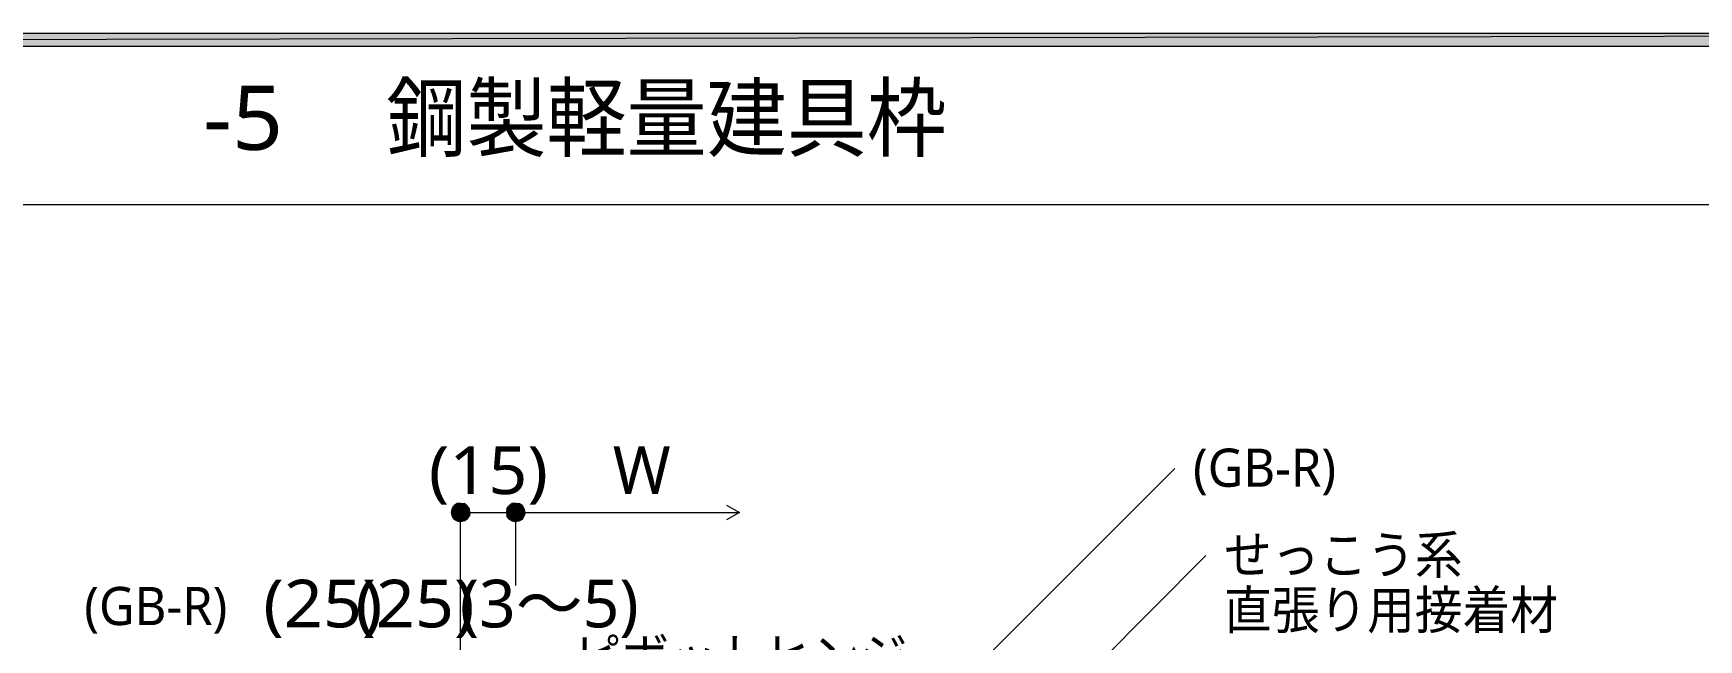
# Model space of a CAD drawing. Header units: millimetres. Extents: x 0 to 420, y 0 to 297.
# Drawn here: x 210.9 to 301.7, y 133.3 to 166.3 of the extents above; entities that cross this region are included whole.
import ezdxf
from ezdxf.enums import TextEntityAlignment as Align

# ---------------------------------------------------------------- set-up
doc = ezdxf.new("R2010")
doc.units = ezdxf.units.MM
doc.styles.add('kst32b', font='NotoSansJP-Variable.ttf')

msp = doc.modelspace()

# ---------------------------------------------------------------- hatches: boundary and pattern name
h = msp.add_hatch(color=7)
h.paths.add_polyline_path([(394.166, 165.629), (394.166, 166.328), (26.183, 165.629), (394.166, 165.629)])
h.paths.add_polyline_path([(394.166, 166.328), (26.183, 165.629), (26.183, 166.328), (394.166, 166.328)])
h = msp.add_hatch(color=7)
h.paths.add_polyline_path([(234.019, 140.716), (233.849, 140.589), (234.209, 140.229), (234.019, 140.716)])
h.paths.add_polyline_path([(233.849, 140.589), (234.209, 140.229), (233.744, 140.42), (233.849, 140.589)])
h.paths.add_polyline_path([(234.209, 140.229), (233.744, 140.42), (233.701, 140.229), (234.209, 140.229)])
h = msp.add_hatch(color=7)
h.paths.add_polyline_path([(234.569, 140.589), (234.4, 140.716), (234.209, 140.229), (234.569, 140.589)])
h.paths.add_polyline_path([(234.4, 140.716), (234.209, 140.229), (234.209, 140.737), (234.4, 140.716)])
h.paths.add_polyline_path([(234.209, 140.229), (234.209, 140.737), (234.019, 140.716), (234.209, 140.229)])
h = msp.add_hatch(color=7)
h.paths.add_polyline_path([(237.024, 140.716), (236.855, 140.589), (237.215, 140.229), (237.024, 140.716)])
h.paths.add_polyline_path([(236.855, 140.589), (237.215, 140.229), (236.728, 140.42), (236.855, 140.589)])
h.paths.add_polyline_path([(237.215, 140.229), (236.728, 140.42), (236.707, 140.229), (237.215, 140.229)])
h = msp.add_hatch(color=7)
h.paths.add_polyline_path([(237.575, 140.589), (237.405, 140.716), (237.215, 140.229), (237.575, 140.589)])
h.paths.add_polyline_path([(237.405, 140.716), (237.215, 140.229), (237.215, 140.737), (237.405, 140.716)])
h.paths.add_polyline_path([(237.215, 140.229), (237.215, 140.737), (237.024, 140.716), (237.215, 140.229)])
h = msp.add_hatch(color=7)
h.paths.add_polyline_path([(233.701, 140.229), (233.744, 140.039), (234.209, 140.229), (233.701, 140.229)])
h.paths.add_polyline_path([(233.744, 140.039), (234.209, 140.229), (233.849, 139.869), (233.744, 140.039)])
h.paths.add_polyline_path([(234.209, 140.229), (233.849, 139.869), (234.019, 139.763), (234.209, 140.229)])
h = msp.add_hatch(color=7)
h.paths.add_polyline_path([(234.019, 139.763), (234.209, 139.721), (234.209, 140.229), (234.019, 139.763)])
h.paths.add_polyline_path([(234.209, 139.721), (234.209, 140.229), (234.4, 139.763), (234.209, 139.721)])
h.paths.add_polyline_path([(234.209, 140.229), (234.4, 139.763), (234.569, 139.869), (234.209, 140.229)])
for points in [[(234.696, 140.42), (234.569, 140.589), (234.209, 140.229), (234.696, 140.42)], [(237.68, 140.42), (237.575, 140.589), (237.215, 140.229), (237.68, 140.42)]]:
    msp.add_hatch(color=7).paths.add_polyline_path(points)
h = msp.add_hatch(color=7)
h.paths.add_polyline_path([(234.569, 139.869), (234.696, 140.039), (234.209, 140.229), (234.569, 139.869)])
h.paths.add_polyline_path([(234.696, 140.039), (234.209, 140.229), (234.717, 140.229), (234.696, 140.039)])
h.paths.add_polyline_path([(234.209, 140.229), (234.717, 140.229), (234.696, 140.42), (234.209, 140.229)])
h = msp.add_hatch(color=7)
h.paths.add_polyline_path([(236.707, 140.229), (236.728, 140.039), (237.215, 140.229), (236.707, 140.229)])
h.paths.add_polyline_path([(236.728, 140.039), (237.215, 140.229), (236.855, 139.869), (236.728, 140.039)])
h.paths.add_polyline_path([(237.215, 140.229), (236.855, 139.869), (237.024, 139.763), (237.215, 140.229)])
h = msp.add_hatch(color=7)
h.paths.add_polyline_path([(237.024, 139.763), (237.215, 139.721), (237.215, 140.229), (237.024, 139.763)])
h.paths.add_polyline_path([(237.215, 139.721), (237.215, 140.229), (237.405, 139.763), (237.215, 139.721)])
h.paths.add_polyline_path([(237.215, 140.229), (237.405, 139.763), (237.575, 139.869), (237.215, 140.229)])
h = msp.add_hatch(color=7)
h.paths.add_polyline_path([(237.575, 139.869), (237.68, 140.039), (237.215, 140.229), (237.575, 139.869)])
h.paths.add_polyline_path([(237.68, 140.039), (237.215, 140.229), (237.723, 140.229), (237.68, 140.039)])
h.paths.add_polyline_path([(237.215, 140.229), (237.723, 140.229), (237.68, 140.42), (237.215, 140.229)])

# ---------------------------------------------------------------- linework, layer by layer
at = {"lineweight": 0}
for points in [[(394.166, 165.629), (394.166, 166.328), (26.183, 165.629)], [(394.166, 166.328), (26.183, 165.629), (26.183, 166.328)], [(234.019, 140.716), (233.849, 140.589), (234.209, 140.229)], [(234.209, 140.229), (234.209, 140.737), (234.019, 140.716)], [(234.4, 140.716), (234.209, 140.229), (234.209, 140.737)], [(234.569, 140.589), (234.4, 140.716), (234.209, 140.229)], [(237.024, 140.716), (236.855, 140.589), (237.215, 140.229)], [(237.215, 140.229), (237.215, 140.737), (237.024, 140.716)], [(237.405, 140.716), (237.215, 140.229), (237.215, 140.737)], [(237.575, 140.589), (237.405, 140.716), (237.215, 140.229)], [(234.209, 140.229), (233.744, 140.42), (233.701, 140.229)], [(233.701, 140.229), (233.744, 140.039), (234.209, 140.229)], [(233.849, 140.589), (234.209, 140.229), (233.744, 140.42)], [(233.744, 140.039), (234.209, 140.229), (233.849, 139.869)], [(234.209, 140.229), (233.849, 139.869), (234.019, 139.763)], [(234.019, 139.763), (234.209, 139.721), (234.209, 140.229)], [(234.696, 140.42), (234.569, 140.589), (234.209, 140.229)], [(234.209, 140.229), (234.717, 140.229), (234.696, 140.42)], [(234.209, 139.721), (234.209, 140.229), (234.4, 139.763)], [(234.209, 140.229), (234.4, 139.763), (234.569, 139.869)], [(234.569, 139.869), (234.696, 140.039), (234.209, 140.229)], [(234.696, 140.039), (234.209, 140.229), (234.717, 140.229)], [(237.215, 140.229), (236.728, 140.42), (236.707, 140.229)], [(236.707, 140.229), (236.728, 140.039), (237.215, 140.229)], [(236.855, 140.589), (237.215, 140.229), (236.728, 140.42)], [(236.728, 140.039), (237.215, 140.229), (236.855, 139.869)], [(237.215, 140.229), (236.855, 139.869), (237.024, 139.763)], [(237.024, 139.763), (237.215, 139.721), (237.215, 140.229)], [(237.68, 140.42), (237.575, 140.589), (237.215, 140.229)], [(237.215, 140.229), (237.723, 140.229), (237.68, 140.42)], [(237.215, 139.721), (237.215, 140.229), (237.405, 139.763)], [(237.215, 140.229), (237.405, 139.763), (237.575, 139.869)], [(237.575, 139.869), (237.68, 140.039), (237.215, 140.229)], [(237.68, 140.039), (237.215, 140.229), (237.723, 140.229)]]:
    msp.add_lwpolyline(points, close=True, dxfattribs=at)
at = {"lineweight": 13}
for points in [[(394.166, 156.993), (26.183, 156.993)], [(260.689, 130.175), (273.135, 142.621)], [(234.209, 126.45), (234.209, 140.229)], [(234.209, 140.229), (237.215, 140.229)], [(237.215, 140.229), (249.407, 140.229)], [(237.215, 136.25), (237.215, 140.229)], [(248.708, 140.631), (249.407, 140.229), (248.708, 139.827)], [(263.186, 126.175), (274.828, 137.88)]]:
    msp.add_lwpolyline(points, dxfattribs=at)

# ---------------------------------------------------------------- texts
at = {"style": 'kst32b'}
for s, height, p, p2 in [('-5', 3.4908, (220.176, 159.978), (224.539, 159.978)), ('鋼製軽量建具枠', 3.4908, (230.166, 159.978), (260.711, 159.978)), ('(15)', 2.5989, (232.474, 141.224), (238.971, 141.224)), ('(GB-R)', 2.0791, (274.129, 141.626), (281.926, 141.626)), ('せっこう系', 2.0791, (275.823, 136.885), (288.817, 136.885)), ('(GB-R)', 2.0791, (213.699, 134.091), (221.495, 134.091)), ('(25)', 2.5989, (223.456, 133.964), (229.954, 133.964)), ('(25)', 2.5989, (228.473, 133.964), (234.97, 133.964)), ('(3～5)', 2.5989, (234.167, 133.964), (243.913, 133.964)), ('直張り用接着材', 2.0791, (275.823, 133.879), (294.015, 133.879)), ('ピボットヒンジ', 2.0791, (240.369, 131.297), (258.561, 131.297))]:
    msp.add_text(s, height=height, dxfattribs=at).set_placement(p, p2, align=Align.FIT)
msp.add_text('W', height=2.599, dxfattribs=at).set_placement((242.507, 141.224))

doc.saveas('drawing.dxf')
